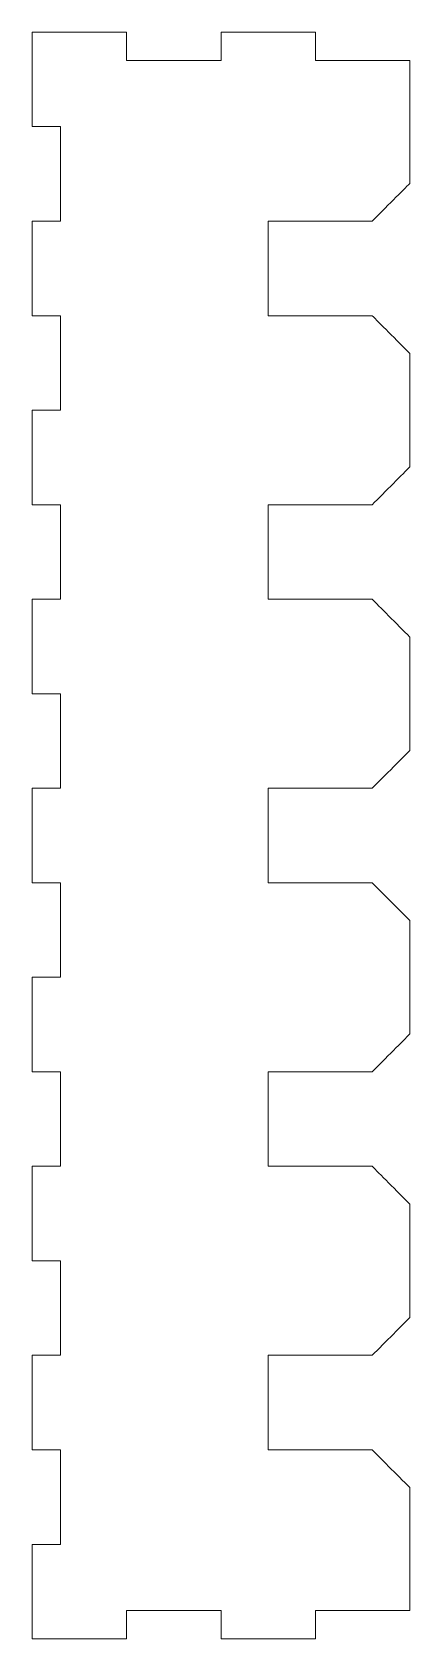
# Model space of a CAD drawing. Header units: millimetres. Extents: x -5059 to 5976, y -2595 to 3315.
# Drawn here: x 4875.9 to 4955.9, y -840 to -500 of the extents above; entities that cross this region are included whole.
import ezdxf

# ---------------------------------------------------------------- set-up
doc = ezdxf.new("R2010")
doc.units = ezdxf.units.MM
doc.header["$MEASUREMENT"] = 0
doc.layers.add('Make2D$visible$lines', color=7, linetype='Continuous')

msp = doc.modelspace()

# ---------------------------------------------------------------- linework, layer by layer
at = {"layer": 'Make2D$visible$lines', "color": 18, "lineweight": 9}
for points in [[(4875.8966, -520.0484), (4875.8966, -513.3817), (4875.8966, -503.3817), (4875.8966, -500.0484)], [(4875.8966, -500.0484), (4882.5632, -500.0484), (4892.5632, -500.0484), (4895.8966, -500.0484)], [(4895.8966, -506.0484), (4895.8966, -504.0484), (4895.8966, -501.0484), (4895.8966, -500.0484)], [(4915.8966, -500.0484), (4915.8966, -502.0484), (4915.8966, -505.0484), (4915.8966, -506.0484)], [(4915.8966, -500.0484), (4922.5632, -500.0484), (4932.5632, -500.0484), (4935.8966, -500.0484)], [(4935.8966, -506.0484), (4935.8966, -504.0484), (4935.8966, -501.0484), (4935.8966, -500.0484)], [(4915.8966, -506.0484), (4909.2299, -506.0484), (4899.2299, -506.0484), (4895.8966, -506.0484)], [(4955.8966, -506.0484), (4949.2299, -506.0484), (4939.2299, -506.0484), (4935.8966, -506.0484)], [(4955.8966, -506.0484), (4955.8966, -514.715), (4955.8966, -527.715), (4955.8966, -532.0484)], [(4875.8966, -520.0484), (4877.8966, -520.0484), (4880.8966, -520.0484), (4881.8966, -520.0484)], [(4881.8966, -520.0484), (4881.8966, -526.715), (4881.8966, -536.715), (4881.8966, -540.0484)], [(4947.8966, -540.0484), (4950.5632, -537.3817), (4954.5632, -533.3817), (4955.8966, -532.0484)], [(4881.8966, -540.0484), (4879.8966, -540.0484), (4876.8966, -540.0484), (4875.8966, -540.0484)], [(4875.8966, -560.0484), (4875.8966, -553.3817), (4875.8966, -543.3817), (4875.8966, -540.0484)], [(4947.8966, -540.0484), (4940.5632, -540.0484), (4929.5632, -540.0484), (4925.8966, -540.0484)], [(4925.8966, -540.0484), (4925.8966, -546.715), (4925.8966, -556.715), (4925.8966, -560.0484)], [(4875.8966, -560.0484), (4877.8966, -560.0484), (4880.8966, -560.0484), (4881.8966, -560.0484)], [(4881.8966, -560.0484), (4881.8966, -566.715), (4881.8966, -576.715), (4881.8966, -580.0484)], [(4925.8966, -560.0484), (4933.2299, -560.0484), (4944.2299, -560.0484), (4947.8966, -560.0484)], [(4955.8966, -568.0484), (4953.2299, -565.3817), (4949.2299, -561.3817), (4947.8966, -560.0484)], [(4955.8966, -568.0484), (4955.8966, -576.0484), (4955.8966, -588.0484), (4955.8966, -592.0484)], [(4881.8966, -580.0484), (4879.8966, -580.0484), (4876.8966, -580.0484), (4875.8966, -580.0484)], [(4875.8966, -600.0484), (4875.8966, -593.3817), (4875.8966, -583.3817), (4875.8966, -580.0484)], [(4947.8966, -600.0484), (4950.5632, -597.3817), (4954.5632, -593.3817), (4955.8966, -592.0484)], [(4875.8966, -600.0484), (4877.8966, -600.0484), (4880.8966, -600.0484), (4881.8966, -600.0484)], [(4881.8966, -600.0484), (4881.8966, -606.715), (4881.8966, -616.715), (4881.8966, -620.0484)], [(4947.8966, -600.0484), (4940.5632, -600.0484), (4929.5632, -600.0484), (4925.8966, -600.0484)], [(4925.8966, -600.0484), (4925.8966, -606.715), (4925.8966, -616.715), (4925.8966, -620.0484)], [(4881.8966, -620.0484), (4879.8966, -620.0484), (4876.8966, -620.0484), (4875.8966, -620.0484)], [(4875.8966, -640.0484), (4875.8966, -633.3817), (4875.8966, -623.3817), (4875.8966, -620.0484)], [(4925.8966, -620.0484), (4933.2299, -620.0484), (4944.2299, -620.0484), (4947.8966, -620.0484)], [(4955.8966, -628.0484), (4953.2299, -625.3817), (4949.2299, -621.3817), (4947.8966, -620.0484)], [(4955.8966, -628.0484), (4955.8966, -636.0484), (4955.8966, -648.0484), (4955.8966, -652.0484)], [(4875.8966, -640.0484), (4877.8966, -640.0484), (4880.8966, -640.0484), (4881.8966, -640.0484)], [(4881.8966, -640.0484), (4881.8966, -646.715), (4881.8966, -656.715), (4881.8966, -660.0484)], [(4947.8966, -660.0484), (4950.5632, -657.3817), (4954.5632, -653.3817), (4955.8966, -652.0484)], [(4881.8966, -660.0484), (4879.8966, -660.0484), (4876.8966, -660.0484), (4875.8966, -660.0484)], [(4875.8966, -680.0484), (4875.8966, -673.3817), (4875.8966, -663.3817), (4875.8966, -660.0484)], [(4947.8966, -660.0484), (4940.5632, -660.0484), (4929.5632, -660.0484), (4925.8966, -660.0484)], [(4925.8966, -660.0484), (4925.8966, -666.715), (4925.8966, -676.715), (4925.8966, -680.0484)], [(4875.8966, -680.0484), (4877.8966, -680.0484), (4880.8966, -680.0484), (4881.8966, -680.0484)], [(4881.8966, -680.0484), (4881.8966, -686.715), (4881.8966, -696.715), (4881.8966, -700.0484)], [(4925.8966, -680.0484), (4933.2299, -680.0484), (4944.2299, -680.0484), (4947.8966, -680.0484)], [(4955.8966, -688.0484), (4953.2299, -685.3817), (4949.2299, -681.3817), (4947.8966, -680.0484)], [(4955.8966, -688.0484), (4955.8966, -696.0484), (4955.8966, -708.0484), (4955.8966, -712.0484)], [(4881.8966, -700.0484), (4879.8966, -700.0484), (4876.8966, -700.0484), (4875.8966, -700.0484)], [(4875.8966, -720.0484), (4875.8966, -713.3817), (4875.8966, -703.3817), (4875.8966, -700.0484)], [(4947.8966, -720.0484), (4950.5632, -717.3817), (4954.5632, -713.3817), (4955.8966, -712.0484)], [(4875.8966, -720.0484), (4877.8966, -720.0484), (4880.8966, -720.0484), (4881.8966, -720.0484)], [(4881.8966, -720.0484), (4881.8966, -726.715), (4881.8966, -736.715), (4881.8966, -740.0484)], [(4947.8966, -720.0484), (4940.5632, -720.0484), (4929.5632, -720.0484), (4925.8966, -720.0484)], [(4925.8966, -720.0484), (4925.8966, -726.715), (4925.8966, -736.715), (4925.8966, -740.0484)], [(4881.8966, -740.0484), (4879.8966, -740.0484), (4876.8966, -740.0484), (4875.8966, -740.0484)], [(4875.8966, -760.0484), (4875.8966, -753.3817), (4875.8966, -743.3817), (4875.8966, -740.0484)], [(4925.8966, -740.0484), (4933.2299, -740.0484), (4944.2299, -740.0484), (4947.8966, -740.0484)], [(4955.8966, -748.0484), (4953.2299, -745.3817), (4949.2299, -741.3817), (4947.8966, -740.0484)], [(4955.8966, -748.0484), (4955.8966, -756.0484), (4955.8966, -768.0484), (4955.8966, -772.0484)], [(4875.8966, -760.0484), (4877.8966, -760.0484), (4880.8966, -760.0484), (4881.8966, -760.0484)], [(4881.8966, -760.0484), (4881.8966, -766.715), (4881.8966, -776.715), (4881.8966, -780.0484)], [(4947.8966, -780.0484), (4950.5632, -777.3817), (4954.5632, -773.3817), (4955.8966, -772.0484)], [(4881.8966, -780.0484), (4879.8966, -780.0484), (4876.8966, -780.0484), (4875.8966, -780.0484)], [(4875.8966, -800.0484), (4875.8966, -793.3817), (4875.8966, -783.3817), (4875.8966, -780.0484)], [(4947.8966, -780.0484), (4940.5632, -780.0484), (4929.5632, -780.0484), (4925.8966, -780.0484)], [(4925.8966, -780.0484), (4925.8966, -786.715), (4925.8966, -796.715), (4925.8966, -800.0484)], [(4875.8966, -800.0484), (4877.8966, -800.0484), (4880.8966, -800.0484), (4881.8966, -800.0484)], [(4881.8966, -800.0484), (4881.8966, -806.715), (4881.8966, -816.715), (4881.8966, -820.0484)], [(4925.8966, -800.0484), (4933.2299, -800.0484), (4944.2299, -800.0484), (4947.8966, -800.0484)], [(4955.8966, -808.0484), (4953.2299, -805.3817), (4949.2299, -801.3817), (4947.8966, -800.0484)], [(4955.8966, -808.0484), (4955.8966, -816.715), (4955.8966, -829.715), (4955.8966, -834.0484)], [(4881.8966, -820.0484), (4879.8966, -820.0484), (4876.8966, -820.0484), (4875.8966, -820.0484)], [(4875.8966, -840.0484), (4875.8966, -833.3817), (4875.8966, -823.3817), (4875.8966, -820.0484)], [(4895.8966, -834.0484), (4902.5632, -834.0484), (4912.5632, -834.0484), (4915.8966, -834.0484)], [(4895.8966, -840.0484), (4895.8966, -838.0484), (4895.8966, -835.0484), (4895.8966, -834.0484)], [(4915.8966, -834.0484), (4915.8966, -836.0484), (4915.8966, -839.0484), (4915.8966, -840.0484)], [(4935.8966, -834.0484), (4942.5632, -834.0484), (4952.5632, -834.0484), (4955.8966, -834.0484)], [(4935.8966, -840.0484), (4935.8966, -838.0484), (4935.8966, -835.0484), (4935.8966, -834.0484)], [(4895.8966, -840.0484), (4889.2299, -840.0484), (4879.2299, -840.0484), (4875.8966, -840.0484)], [(4935.8966, -840.0484), (4929.2299, -840.0484), (4919.2299, -840.0484), (4915.8966, -840.0484)]]:
    msp.add_open_spline(points, degree=3, dxfattribs=at)

doc.saveas('drawing.dxf')
